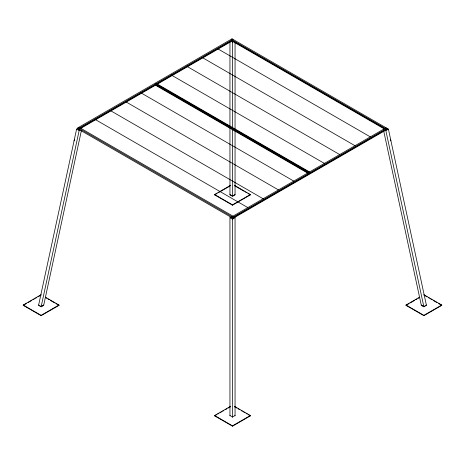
<?xml version="1.0" encoding="UTF-8"?>
<svg xmlns="http://www.w3.org/2000/svg" width="465" height="465" viewBox="0 0 465 465"><rect width="100%" height="100%" fill="white"/><g stroke="black" fill="none" stroke-linecap="round" stroke-linejoin="round"><path stroke-width="0.7" d="M78.132 128.253L76.597 129.136L38.56 305.383L38.56 305.017L41.112 306.487L43.664 305.017L43.664 305.383L41.623 306.563M41.112 306.853L79.149 130.613L80.067 130.084M43.664 305.383L81.398 130.555M74.063 140.889L74.627 139.593M77.957 127.759L232.977 217.26L387.043 128.311L387.043 129.415L232.977 218.364L77.957 128.863L77.957 127.759L232.023 38.81L388.403 129.136L426.44 305.383L426.44 305.017L423.888 306.487L421.337 305.017L421.337 305.383L423.377 306.563M232.977 39.362L78.91 128.311L78.91 129.415L79.393 129.136M80.492 127.951L155.467 84.665L308.574 173.061M156.426 84.113L232.023 40.467L384.503 128.503M80.544 128.474L155.944 84.938M157.048 84.305L232.5 40.74M230.867 41.135L232.5 42.077L233.18 41.687M45.425 297.193L58.974 305.017L58.974 305.383L41.112 315.694L23.25 305.383L23.25 305.017L41.112 294.7L41.112 295.072M234.348 185.273L250.362 194.515L250.362 194.887L232.5 205.199L214.638 194.887L214.638 194.515L230.652 185.273M23.25 305.383L26.331 303.604M28.179 302.541L31.876 300.402M33.108 299.693L34.334 298.983M35.567 298.268L36.799 297.559M38.031 296.85L39.88 295.781M214.638 194.887L217.103 193.463M218.335 192.754L219.567 192.039M220.799 191.33L230.036 185.994M235.052 194.515L232.5 195.992L229.948 194.515M233.012 196.067L235.052 194.887L235.052 131.147M23.25 305.017L41.112 315.328L58.974 305.017M214.638 194.515L232.5 204.833L250.362 194.515M229.948 415.879L229.948 217.672L231.343 216.87M384.456 128.474L383.3 129.136L421.337 305.383M386.09 127.759L232.023 216.707L232.023 217.812L232.5 217.533M232.977 217.812L387.043 128.863M229.948 217.672L232.5 219.149L235.052 217.672L235.052 415.879M385.409 130.357L385.851 130.613L388.403 129.136M234.348 406.265L250.362 415.512L250.362 415.879L232.5 426.19L214.638 415.879L214.638 415.512L230.652 406.265M423.888 295.072L423.888 294.7L441.75 305.017L441.75 305.383L423.888 315.694L406.026 305.383L406.026 305.017L419.575 297.193M214.638 415.879L216.487 414.815M217.719 414.1L218.951 413.391M220.183 412.676L221.416 411.967M222.642 411.258L223.874 410.543M225.723 409.479L226.955 408.764M228.187 408.055L230.652 406.631M406.026 305.383L409.107 303.604M410.333 302.895L414.646 300.402M415.879 299.693L417.111 298.983M418.343 298.268L419.575 297.559M235.052 415.512L232.5 416.983L229.948 415.512M424.4 306.563L425.417 305.97M214.638 415.512L232.5 425.824L250.362 415.512M406.026 305.017L423.888 315.328L441.75 305.017M385.13 128.311L232.023 39.914L232.023 41.019L383.974 128.747M386.566 129.136L387.043 129.415M217.19 48.476L370.297 136.873M201.88 57.317L354.987 145.714M186.57 66.158L339.677 154.554M171.254 74.993L324.367 163.395M156.426 83.561L309.533 171.957L309.533 172.509M155.944 83.834L309.056 172.23M308.574 172.509L155.467 84.113L155.467 85.217L307.946 173.253M140.633 92.675L293.746 181.071M125.323 101.515L278.43 189.912M110.013 110.356L263.12 198.753M234.965 185.994L244.201 191.33M245.433 192.039L246.665 192.754M247.897 193.463L250.362 194.887M425.12 295.781L426.969 296.85M428.201 297.559L429.433 298.268M430.666 298.983L431.892 299.693M433.124 300.402L436.821 302.541M438.669 303.604L441.75 305.383M231.989 196.067L229.948 194.887L229.948 128.247M94.703 119.191L247.81 207.593M234.616 217.422L235.052 217.672M76.597 129.136L79.149 130.613M45.425 297.559L46.657 298.268M47.889 298.983L49.121 299.693M50.354 300.402L54.667 302.895M55.893 303.604L58.974 305.383M234.348 406.631L236.813 408.055M238.045 408.764L239.277 409.479M241.126 410.543L242.358 411.258M243.584 411.967L244.817 412.676M246.049 413.391L247.281 414.1M248.513 414.815L250.362 415.879M39.583 305.97L40.6 306.563M390.373 139.593L390.937 140.889M385.851 130.613L423.888 306.853M423.888 315.328L423.888 315.694M235.052 42.053L235.052 128.974M232.977 216.707L232.977 216.155L79.87 127.759L79.87 128.311M232.977 217.26L232.977 218.364M232.5 42.077L232.5 127.55M232.5 129.723L232.5 196.358M232.5 204.833L232.5 205.199M232.5 219.149L232.5 417.355M232.5 425.824L232.5 426.19M232.023 38.81L232.023 39.362M229.948 41.327L229.948 126.8M41.112 315.328L41.112 315.694"/></g></svg>
